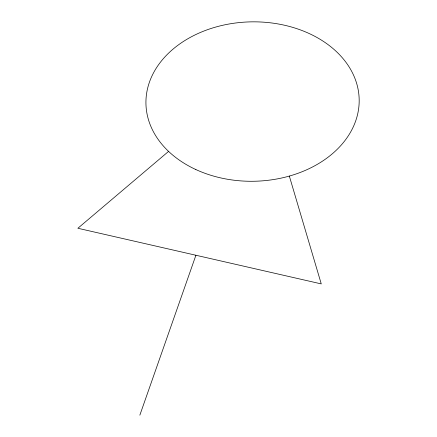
<?xml version="1.0" encoding="UTF-8"?>
<svg xmlns="http://www.w3.org/2000/svg" width="437" height="437" viewBox="0 0 437 437"><rect width="100%" height="100%" fill="white"/><g stroke="black" fill="none" stroke-linecap="round" stroke-linejoin="round"><path stroke-width="0.66" d="M139.851 415.15L195.913 255.252M168.578 151.393L77.879 228.267L321.261 283.903L289.332 176.062M195.82 169.534A106.633 79.709 -1.1 0 0 359.11 103.624A106.633 79.709 -1.1 0 0 202.746 31.497A106.633 79.709 -1.1 0 0 195.82 169.534"/></g></svg>
